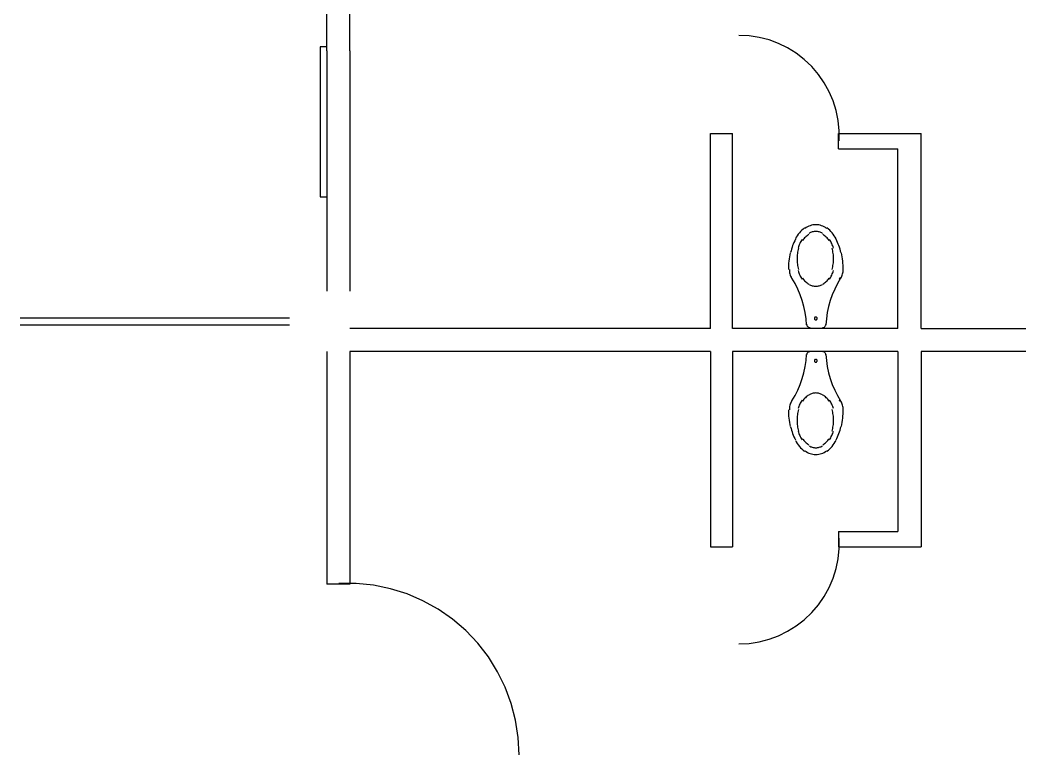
# Model space of a CAD drawing. Header units: metres. Extents: x 0 to 61, y 0 to 90.7.
# Drawn here: x 39.84 to 44.96, y 66.32 to 70.06 of the extents above; entities that cross this region are included whole.
import ezdxf

# ---------------------------------------------------------------- set-up
doc = ezdxf.new("R2010")
doc.units = ezdxf.units.M
doc.layers.add('MURO_REAL', color=7, linetype='Continuous')
doc.layers.add('PUERTA_REAL', color=7, linetype='Continuous')

msp = doc.modelspace()

# ---------------------------------------------------------------- linework, layer by layer
at = {"layer": 'MURO_REAL'}
for p, q in [((41.3975, 69.9037), (41.3975, 70.9371)), ((41.5151, 69.9037), (41.5151, 70.9371)), ((41.3975, 69.9233), (41.3633, 69.9233)), ((41.3633, 69.9233), (41.3633, 69.1592)), ((41.3975, 69.9037), (41.3975, 68.6792)), ((41.5151, 69.9037), (41.5151, 68.6792)), ((43.3518, 68.4882), (43.3518, 69.4824)), ((43.3518, 69.4824), (43.4645, 69.4824)), ((43.4645, 68.4882), (43.4645, 69.4824)), ((44.0033, 69.4041), (44.0033, 69.4824)), ((44.0033, 69.4824), (44.4245, 69.4824)), ((44.4245, 68.4882), (44.4245, 69.4824)), ((44.0033, 69.4041), (44.3069, 69.4041)), ((44.3069, 68.4882), (44.3069, 69.4041)), ((41.3633, 69.1592), (41.3975, 69.1592)), ((39.8351, 68.542), (41.2065, 68.542)), ((39.8351, 68.5078), (41.2065, 68.5078)), ((43.3518, 68.4882), (41.5151, 68.4882)), ((44.3069, 68.4882), (43.4645, 68.4882)), ((43.92, 68.4882), (43.8563, 68.4882)), ((44.4245, 68.4882), (44.9584, 68.4882)), ((41.3975, 68.3706), (41.3975, 67.1853)), ((43.3518, 68.3706), (41.5151, 68.3706)), ((41.5151, 68.3706), (41.5151, 67.1853)), ((43.3518, 68.3706), (43.3518, 67.3763)), ((43.4645, 68.3706), (43.4645, 67.3763)), ((44.3069, 68.3706), (43.4645, 68.3706)), ((43.92, 68.3706), (43.8563, 68.3706)), ((44.3069, 68.3706), (44.3069, 67.4547)), ((44.9584, 68.3706), (44.4245, 68.3706)), ((44.4245, 68.3706), (44.4245, 67.3763)), ((44.0033, 67.4547), (44.0033, 67.3763)), ((44.0033, 67.4547), (44.3069, 67.4547)), ((43.3518, 67.3763), (43.4645, 67.3763)), ((44.0033, 67.3763), (44.4245, 67.3763)), ((41.5151, 67.1853), (41.3975, 67.1853))]:
    msp.add_line(p, q, dxfattribs=at)
at = {"layer": 'PUERTA_REAL'}
for points in [[(43.8674, 69.8227), (43.8295, 69.8588), (43.7884, 69.8905), (43.7445, 69.9178), (43.6982, 69.9405), (43.6499, 69.9585), (43.5999, 69.9715), (43.5486, 69.9794), (43.4963, 69.982)], [(44.0075, 69.444), (44.0075, 69.4963), (44.0022, 69.548), (43.9918, 69.5986), (43.9764, 69.6477), (43.9561, 69.6951), (43.9311, 69.7403), (43.9015, 69.783), (43.8674, 69.8227)], [(43.8882, 69.0171), (43.8807, 69.0168), (43.8734, 69.0159), (43.8661, 69.0144), (43.859, 69.0123), (43.8522, 69.0097), (43.8455, 69.0065), (43.8391, 69.0027), (43.833, 68.9984)], [(43.9433, 68.9984), (43.9372, 69.0027), (43.9308, 69.0065), (43.9242, 69.0097), (43.9173, 69.0123), (43.9102, 69.0144), (43.903, 69.0159), (43.8956, 69.0168), (43.8882, 69.0171)], [(43.8313, 69.0008), (43.8242, 68.995), (43.8174, 68.9889), (43.8109, 68.9824), (43.8048, 68.9756), (43.7991, 68.9685), (43.7937, 68.9611), (43.7887, 68.9534), (43.7841, 68.9455)], [(43.8528, 68.9674), (43.8481, 68.9643), (43.8435, 68.961), (43.8392, 68.9575), (43.835, 68.9537), (43.8311, 68.9497), (43.8273, 68.9455), (43.8238, 68.9412), (43.8206, 68.9366)], [(43.8882, 68.9829), (43.8836, 68.9827), (43.8791, 68.9822), (43.8746, 68.9815), (43.8702, 68.9804), (43.8659, 68.979), (43.8617, 68.9773), (43.8576, 68.9754), (43.8536, 68.9731)], [(43.9227, 68.9731), (43.9187, 68.9754), (43.9146, 68.9773), (43.9104, 68.979), (43.9061, 68.9804), (43.9017, 68.9815), (43.8972, 68.9822), (43.8927, 68.9827), (43.8882, 68.9829)], [(43.9558, 68.9366), (43.9525, 68.9412), (43.949, 68.9455), (43.9453, 68.9497), (43.9413, 68.9537), (43.9372, 68.9575), (43.9328, 68.961), (43.9283, 68.9643), (43.9235, 68.9674)], [(43.9922, 68.9455), (43.9876, 68.9534), (43.9826, 68.9611), (43.9773, 68.9685), (43.9715, 68.9756), (43.9654, 68.9824), (43.9589, 68.9889), (43.9521, 68.995), (43.945, 69.0008)], [(43.7849, 68.9433), (43.7808, 68.9353), (43.7769, 68.9271), (43.7733, 68.9189), (43.77, 68.9105), (43.767, 68.902), (43.7643, 68.8934), (43.7619, 68.8847), (43.7598, 68.876)], [(43.8183, 68.9417), (43.8151, 68.9367), (43.812, 68.9315), (43.8091, 68.9262), (43.8065, 68.9208), (43.8041, 68.9153), (43.8019, 68.9097), (43.7999, 68.904), (43.7982, 68.8983)], [(43.9781, 68.8983), (43.9764, 68.904), (43.9744, 68.9097), (43.9722, 68.9153), (43.9698, 68.9208), (43.9672, 68.9262), (43.9643, 68.9315), (43.9613, 68.9367), (43.958, 68.9417)], [(44.0165, 68.876), (44.0144, 68.8847), (44.012, 68.8934), (44.0093, 68.902), (44.0063, 68.9105), (44.003, 68.9189), (43.9994, 68.9271), (43.9955, 68.9353), (43.9914, 68.9433)], [(43.758, 68.8744), (43.7558, 68.8639), (43.7539, 68.8533), (43.7522, 68.8428), (43.7509, 68.8321), (43.7499, 68.8215), (43.7492, 68.8108), (43.7487, 68.8001), (43.7486, 68.7894)], [(43.8002, 68.8981), (43.7984, 68.8914), (43.7969, 68.8846), (43.7956, 68.8778), (43.7945, 68.871), (43.7937, 68.8641), (43.7931, 68.8571), (43.7928, 68.8502), (43.7927, 68.8433)], [(43.9788, 68.8433), (43.9787, 68.8502), (43.9783, 68.8571), (43.9777, 68.8641), (43.9769, 68.871), (43.9758, 68.8778), (43.9745, 68.8846), (43.973, 68.8914), (43.9712, 68.8981)], [(44.0278, 68.7894), (44.0276, 68.8001), (44.0272, 68.8108), (44.0264, 68.8215), (44.0254, 68.8321), (44.0241, 68.8428), (44.0225, 68.8533), (44.0206, 68.8639), (44.0184, 68.8744)], [(43.7927, 68.8433), (43.7928, 68.8363), (43.7931, 68.8294), (43.7937, 68.8225), (43.7945, 68.8156), (43.7956, 68.8087), (43.7969, 68.8019), (43.7984, 68.7951), (43.8002, 68.7884)], [(43.9712, 68.7884), (43.973, 68.7951), (43.9745, 68.8019), (43.9758, 68.8087), (43.9769, 68.8156), (43.9777, 68.8225), (43.9783, 68.8294), (43.9787, 68.8363), (43.9788, 68.8433)], [(43.7535, 68.7894), (43.7537, 68.7836), (43.7542, 68.7778), (43.7551, 68.7722), (43.7564, 68.7665), (43.758, 68.761), (43.76, 68.7556), (43.7623, 68.7503), (43.765, 68.7452)], [(43.7982, 68.7833), (43.7999, 68.7776), (43.8019, 68.7719), (43.8041, 68.7663), (43.8065, 68.7608), (43.8091, 68.7554), (43.812, 68.7501), (43.8151, 68.745), (43.8183, 68.7399)], [(43.958, 68.7399), (43.9613, 68.745), (43.9643, 68.7501), (43.9672, 68.7554), (43.9698, 68.7608), (43.9722, 68.7663), (43.9744, 68.7719), (43.9764, 68.7776), (43.9781, 68.7833)], [(44.0162, 68.7452), (44.0189, 68.7503), (44.0212, 68.7556), (44.0232, 68.761), (44.0248, 68.7665), (44.0261, 68.7722), (44.027, 68.7778), (44.0276, 68.7836), (44.0278, 68.7894)], [(43.7632, 68.7479), (43.7639, 68.7468), (43.7645, 68.7456), (43.7652, 68.7445), (43.7659, 68.7434), (43.7666, 68.7423), (43.7673, 68.7411), (43.768, 68.74), (43.7688, 68.739)], [(43.8412, 68.5069), (43.8387, 68.5384), (43.8343, 68.5695), (43.8278, 68.6002), (43.8194, 68.6304), (43.809, 68.66), (43.7968, 68.6889), (43.7826, 68.717), (43.7666, 68.7442)], [(43.8206, 68.745), (43.8238, 68.7405), (43.8273, 68.7361), (43.8311, 68.7319), (43.835, 68.7279), (43.8392, 68.7242), (43.8435, 68.7206), (43.8481, 68.7173), (43.8528, 68.7143)], [(43.8536, 68.7134), (43.8576, 68.7112), (43.8617, 68.7092), (43.8659, 68.7075), (43.8702, 68.7061), (43.8746, 68.7051), (43.8791, 68.7043), (43.8836, 68.7038), (43.8882, 68.7037)], [(43.8882, 68.7037), (43.8927, 68.7038), (43.8972, 68.7043), (43.9017, 68.7051), (43.9061, 68.7061), (43.9104, 68.7075), (43.9146, 68.7092), (43.9187, 68.7112), (43.9227, 68.7134)], [(43.9235, 68.7143), (43.9283, 68.7173), (43.9328, 68.7206), (43.9372, 68.7242), (43.9413, 68.7279), (43.9453, 68.7319), (43.949, 68.7361), (43.9525, 68.7405), (43.9558, 68.745)], [(44.0147, 68.7442), (43.9986, 68.717), (43.9845, 68.6889), (43.9722, 68.66), (43.9618, 68.6304), (43.9534, 68.6002), (43.9469, 68.5695), (43.9425, 68.5384), (43.9401, 68.5069)], [(44.0076, 68.739), (44.0083, 68.74), (44.009, 68.7411), (44.0097, 68.7423), (44.0104, 68.7434), (44.0111, 68.7445), (44.0118, 68.7456), (44.0125, 68.7468), (44.0131, 68.7479)], [(43.8417, 68.5094), (43.8421, 68.5061), (43.8432, 68.503), (43.8448, 68.5002), (43.8469, 68.4978), (43.8494, 68.4958), (43.8523, 68.4943), (43.8554, 68.4934), (43.8588, 68.4931)], [(43.8882, 68.5469), (43.8867, 68.5468), (43.8853, 68.5464), (43.8841, 68.5457), (43.883, 68.5448), (43.8821, 68.5437), (43.8814, 68.5425), (43.881, 68.5411), (43.8808, 68.5396)], [(43.8808, 68.5396), (43.881, 68.5381), (43.8814, 68.5367), (43.8821, 68.5355), (43.883, 68.5344), (43.8841, 68.5335), (43.8853, 68.5328), (43.8867, 68.5324), (43.8882, 68.5322)], [(43.8955, 68.5396), (43.8954, 68.5411), (43.8949, 68.5425), (43.8943, 68.5437), (43.8934, 68.5448), (43.8923, 68.5457), (43.891, 68.5464), (43.8896, 68.5468), (43.8882, 68.5469)], [(43.8882, 68.5322), (43.8896, 68.5324), (43.891, 68.5328), (43.8923, 68.5335), (43.8934, 68.5344), (43.8943, 68.5355), (43.8949, 68.5367), (43.8954, 68.5381), (43.8955, 68.5396)], [(43.9224, 68.4931), (43.9258, 68.4934), (43.9289, 68.4943), (43.9318, 68.4958), (43.9343, 68.4978), (43.9364, 68.5002), (43.938, 68.503), (43.9391, 68.5061), (43.9396, 68.5094)], [(43.7666, 68.1195), (43.7826, 68.1467), (43.7968, 68.1748), (43.809, 68.2036), (43.8194, 68.2332), (43.8278, 68.2634), (43.8343, 68.2941), (43.8387, 68.3253), (43.8412, 68.3567)], [(43.8588, 68.3706), (43.8554, 68.3703), (43.8523, 68.3693), (43.8494, 68.3678), (43.8469, 68.3659), (43.8448, 68.3634), (43.8432, 68.3606), (43.8421, 68.3576), (43.8416, 68.3542)], [(43.9396, 68.3542), (43.9391, 68.3576), (43.938, 68.3606), (43.9364, 68.3634), (43.9343, 68.3659), (43.9318, 68.3678), (43.9289, 68.3693), (43.9258, 68.3703), (43.9224, 68.3706)], [(43.9401, 68.3567), (43.9425, 68.3253), (43.9469, 68.2941), (43.9534, 68.2634), (43.9618, 68.2332), (43.9722, 68.2036), (43.9845, 68.1748), (43.9986, 68.1467), (44.0147, 68.1195)], [(43.8882, 68.3314), (43.8867, 68.3313), (43.8853, 68.3308), (43.8841, 68.3302), (43.883, 68.3293), (43.8821, 68.3282), (43.8814, 68.3269), (43.881, 68.3256), (43.8808, 68.3241)], [(43.8808, 68.3241), (43.881, 68.3226), (43.8814, 68.3212), (43.8821, 68.32), (43.883, 68.3189), (43.8841, 68.318), (43.8853, 68.3173), (43.8867, 68.3169), (43.8882, 68.3167)], [(43.8955, 68.3241), (43.8954, 68.3256), (43.8949, 68.3269), (43.8943, 68.3282), (43.8934, 68.3293), (43.8923, 68.3302), (43.891, 68.3308), (43.8896, 68.3313), (43.8882, 68.3314)], [(43.8882, 68.3167), (43.8896, 68.3169), (43.891, 68.3173), (43.8923, 68.318), (43.8934, 68.3189), (43.8943, 68.32), (43.8949, 68.3212), (43.8954, 68.3226), (43.8955, 68.3241)], [(43.8528, 68.1494), (43.8481, 68.1463), (43.8435, 68.143), (43.8392, 68.1395), (43.835, 68.1357), (43.8311, 68.1318), (43.8273, 68.1276), (43.8238, 68.1232), (43.8206, 68.1186)], [(43.8882, 68.16), (43.8836, 68.1598), (43.8791, 68.1594), (43.8746, 68.1586), (43.8702, 68.1575), (43.8659, 68.1561), (43.8617, 68.1545), (43.8576, 68.1525), (43.8536, 68.1503)], [(43.9227, 68.1503), (43.9187, 68.1525), (43.9146, 68.1545), (43.9104, 68.1561), (43.9061, 68.1575), (43.9017, 68.1586), (43.8972, 68.1594), (43.8927, 68.1598), (43.8882, 68.16)], [(43.9558, 68.1186), (43.9525, 68.1232), (43.949, 68.1276), (43.9453, 68.1318), (43.9413, 68.1357), (43.9372, 68.1395), (43.9328, 68.143), (43.9283, 68.1463), (43.9235, 68.1494)], [(43.765, 68.1185), (43.7623, 68.1134), (43.76, 68.1081), (43.758, 68.1027), (43.7564, 68.0971), (43.7551, 68.0915), (43.7542, 68.0858), (43.7537, 68.0801), (43.7535, 68.0743)], [(43.7688, 68.1247), (43.768, 68.1236), (43.7673, 68.1225), (43.7666, 68.1214), (43.7659, 68.1203), (43.7652, 68.1192), (43.7645, 68.118), (43.7639, 68.1169), (43.7632, 68.1158)], [(43.8183, 68.1237), (43.8151, 68.1187), (43.812, 68.1135), (43.8091, 68.1082), (43.8065, 68.1028), (43.8041, 68.0973), (43.8019, 68.0918), (43.7999, 68.0861), (43.7982, 68.0803)], [(43.9781, 68.0803), (43.9764, 68.0861), (43.9744, 68.0918), (43.9722, 68.0973), (43.9698, 68.1028), (43.9672, 68.1082), (43.9643, 68.1135), (43.9613, 68.1187), (43.958, 68.1237)], [(44.0131, 68.1158), (44.0125, 68.1169), (44.0118, 68.118), (44.0111, 68.1192), (44.0104, 68.1203), (44.0097, 68.1214), (44.009, 68.1225), (44.0083, 68.1236), (44.0076, 68.1247)], [(44.0278, 68.0743), (44.0276, 68.0801), (44.027, 68.0858), (44.0261, 68.0915), (44.0248, 68.0971), (44.0232, 68.1027), (44.0212, 68.1081), (44.0189, 68.1134), (44.0162, 68.1185)], [(43.7486, 68.0743), (43.7487, 68.0636), (43.7492, 68.0529), (43.7499, 68.0422), (43.7509, 68.0315), (43.7522, 68.0209), (43.7539, 68.0103), (43.7558, 67.9998), (43.758, 67.9893)], [(43.8002, 68.0753), (43.7984, 68.0686), (43.7969, 68.0618), (43.7956, 68.055), (43.7945, 68.0481), (43.7937, 68.0412), (43.7931, 68.0343), (43.7928, 68.0274), (43.7927, 68.0204)], [(43.9788, 68.0204), (43.9787, 68.0274), (43.9783, 68.0343), (43.9777, 68.0412), (43.9769, 68.0481), (43.9758, 68.055), (43.9745, 68.0618), (43.973, 68.0686), (43.9712, 68.0753)], [(44.0184, 67.9893), (44.0206, 67.9998), (44.0225, 68.0103), (44.0241, 68.0209), (44.0254, 68.0315), (44.0264, 68.0422), (44.0272, 68.0529), (44.0276, 68.0636), (44.0278, 68.0743)], [(43.7598, 67.9877), (43.7619, 67.9789), (43.7643, 67.9703), (43.767, 67.9617), (43.77, 67.9532), (43.7733, 67.9448), (43.7769, 67.9365), (43.7808, 67.9284), (43.7849, 67.9204)], [(43.7927, 68.0204), (43.7928, 68.0135), (43.7931, 68.0065), (43.7937, 67.9996), (43.7945, 67.9927), (43.7956, 67.9859), (43.7969, 67.979), (43.7984, 67.9723), (43.8002, 67.9655)], [(43.9712, 67.9655), (43.973, 67.9723), (43.9745, 67.979), (43.9758, 67.9859), (43.9769, 67.9927), (43.9777, 67.9996), (43.9783, 68.0065), (43.9787, 68.0135), (43.9788, 68.0204)], [(43.9914, 67.9204), (43.9955, 67.9284), (43.9994, 67.9365), (44.003, 67.9448), (44.0063, 67.9532), (44.0093, 67.9617), (44.012, 67.9703), (44.0144, 67.9789), (44.0165, 67.9877)], [(43.7982, 67.9654), (43.7999, 67.9596), (43.8019, 67.9539), (43.8041, 67.9484), (43.8065, 67.9429), (43.8091, 67.9375), (43.812, 67.9322), (43.8151, 67.927), (43.8183, 67.922)], [(43.958, 67.922), (43.9613, 67.927), (43.9643, 67.9322), (43.9672, 67.9375), (43.9698, 67.9429), (43.9722, 67.9484), (43.9744, 67.9539), (43.9764, 67.9596), (43.9781, 67.9654)], [(43.7841, 67.9182), (43.7887, 67.9102), (43.7937, 67.9026), (43.7991, 67.8951), (43.8048, 67.888), (43.8109, 67.8812), (43.8174, 67.8748), (43.8242, 67.8686), (43.8313, 67.8628)], [(43.8206, 67.9271), (43.8238, 67.9225), (43.8273, 67.9181), (43.8311, 67.9139), (43.835, 67.91), (43.8392, 67.9062), (43.8435, 67.9027), (43.8481, 67.8994), (43.8528, 67.8963)], [(43.8536, 67.8905), (43.8576, 67.8883), (43.8617, 67.8863), (43.8659, 67.8847), (43.8702, 67.8833), (43.8746, 67.8822), (43.8791, 67.8814), (43.8836, 67.881), (43.8882, 67.8808)], [(43.8882, 67.8808), (43.8927, 67.881), (43.8972, 67.8814), (43.9017, 67.8822), (43.9061, 67.8833), (43.9104, 67.8847), (43.9146, 67.8863), (43.9187, 67.8883), (43.9227, 67.8905)], [(43.9235, 67.8963), (43.9283, 67.8994), (43.9328, 67.9027), (43.9372, 67.9062), (43.9413, 67.91), (43.9453, 67.9139), (43.949, 67.9181), (43.9525, 67.9225), (43.9558, 67.9271)], [(43.945, 67.8628), (43.9521, 67.8686), (43.9589, 67.8748), (43.9654, 67.8812), (43.9715, 67.888), (43.9773, 67.8951), (43.9826, 67.9026), (43.9876, 67.9102), (43.9922, 67.9182)], [(43.833, 67.8652), (43.8391, 67.861), (43.8455, 67.8572), (43.8522, 67.854), (43.859, 67.8513), (43.8661, 67.8493), (43.8734, 67.8477), (43.8807, 67.8468), (43.8882, 67.8465)], [(43.8882, 67.8465), (43.8956, 67.8468), (43.903, 67.8477), (43.9102, 67.8493), (43.9173, 67.8513), (43.9242, 67.854), (43.9308, 67.8572), (43.9372, 67.861), (43.9433, 67.8652)], [(43.8674, 67.0409), (43.9015, 67.0807), (43.9311, 67.1233), (43.9561, 67.1685), (43.9764, 67.2159), (43.9918, 67.2651), (44.0022, 67.3157), (44.0075, 67.3674), (44.0075, 67.4197)], [(42.105, 66.9498), (42.0371, 67.008), (41.9643, 67.0585), (41.8871, 67.1013), (41.8061, 67.1359), (41.7221, 67.1623), (41.6357, 67.1801), (41.5474, 67.1891), (41.458, 67.1891)], [(43.4963, 66.8816), (43.5486, 66.8843), (43.5999, 66.8922), (43.6499, 66.9052), (43.6982, 66.9231), (43.7445, 66.9458), (43.7884, 66.9731), (43.8295, 67.0049), (43.8674, 67.0409)], [(42.3771, 66.3159), (42.3726, 66.4052), (42.3591, 66.4929), (42.3369, 66.5783), (42.3062, 66.6608), (42.2675, 66.7399), (42.2208, 66.8148), (42.1666, 66.885), (42.105, 66.9498)]]:
    msp.add_lwpolyline(points, dxfattribs=at)

doc.saveas('drawing.dxf')
